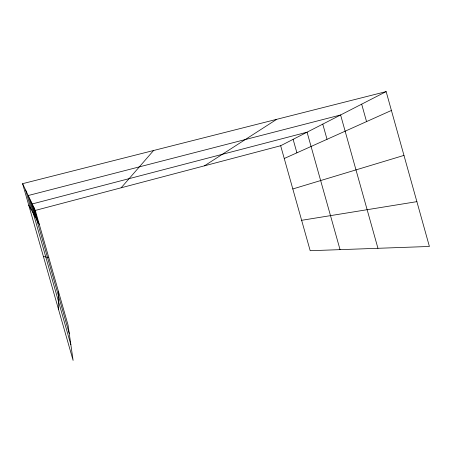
<?xml version="1.0" encoding="UTF-8"?>
<svg xmlns="http://www.w3.org/2000/svg" width="452" height="452" viewBox="0 0 452 452"><rect width="100%" height="100%" fill="white"/><g stroke="black" fill="none" stroke-linecap="round" stroke-linejoin="round"><path stroke-width="0.68" d="M58.494 309.264L58.562 291.822M121.159 187.789L153.573 150.505M204.434 165.833L276.692 119.328M280.658 145.736L386.149 91.603L429.4 246.464L310.185 250.707L280.658 145.736L35.301 210.423L22.6 183.676L386.149 91.603M284.251 158.499L391.415 110.446M292.817 188.959L403.969 155.403M301.637 220.31L416.885 201.648M43.415 256.493L48.782 257.6M28.747 205.185L39.284 224.356M35.301 210.423L68.037 324.994L73.105 360.397L22.6 183.676M33.86 207.383L38.087 222.181M69.269 333.565L32.228 203.954L307.066 132.187L340.045 249.645M30.369 200.033L35.194 216.909M70.862 344.723L28.227 195.524L340.599 114.977L377.945 248.295M25.651 190.1L31.278 209.79M293.122 139.346L296.907 152.821M361.673 104.163L366.549 121.599M322.773 124.13L327.033 139.318"/></g></svg>
